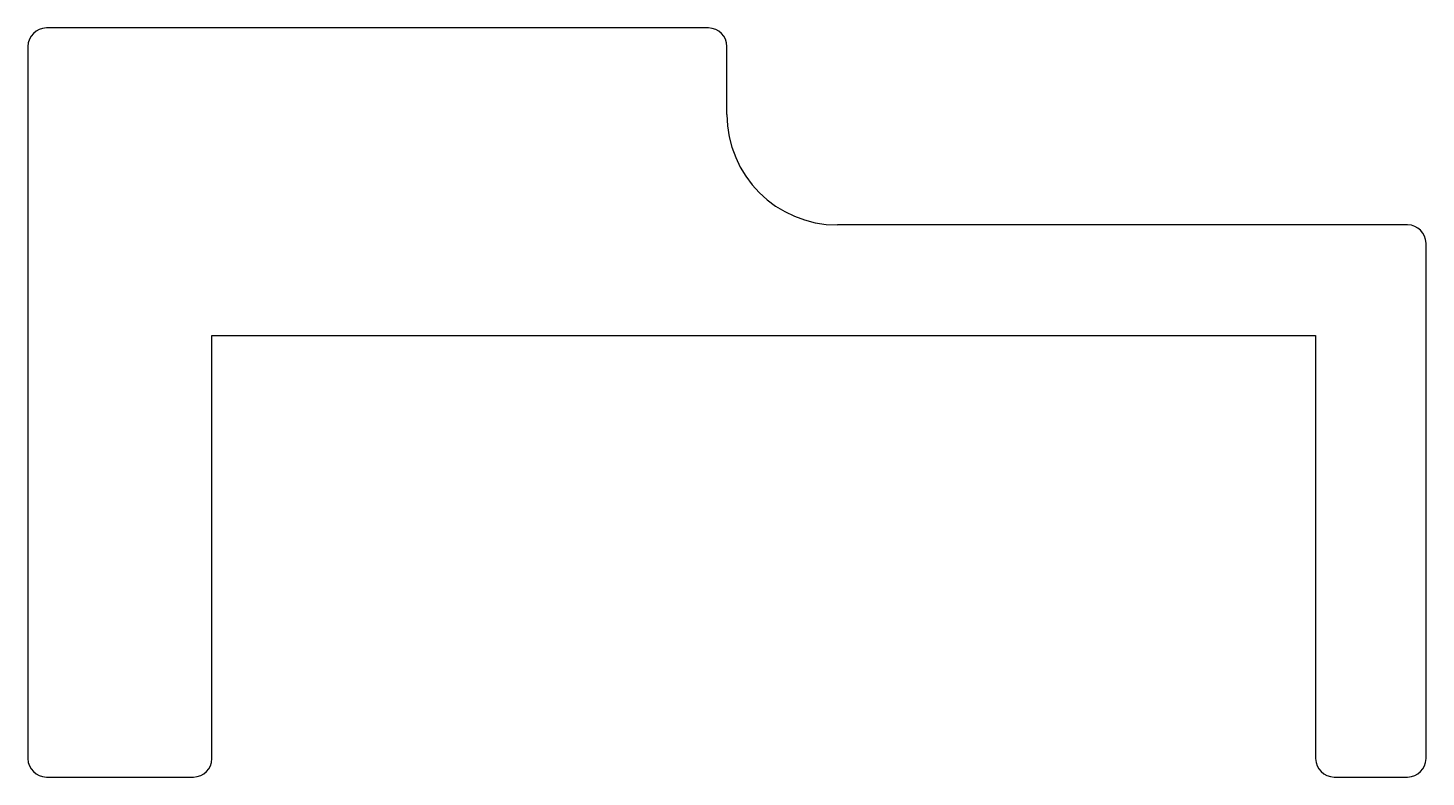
# Model space of a CAD drawing. Extents: x 1643.9 to 1681.9, y 2188.1 to 2208.4.
import ezdxf

# ---------------------------------------------------------------- set-up
doc = ezdxf.new("R2010")
doc.units = 0
doc.layers.get('0').update_dxf_attribs({"linetype": 'CONTINUOUS'})

msp = doc.modelspace()

# ---------------------------------------------------------------- linework, layer by layer
for p, q in [((1662.355, 2208.445), (1644.355, 2208.445)), ((1643.855, 2207.945), (1643.855, 2188.595)), ((1662.855, 2206.095), (1662.855, 2207.945)), ((1681.355, 2203.095), (1665.855, 2203.095)), ((1681.855, 2188.595), (1681.855, 2202.595)), ((1648.855, 2188.595), (1648.855, 2200.095)), ((1648.855, 2200.095), (1678.855, 2200.095)), ((1678.855, 2200.095), (1678.855, 2188.595)), ((1644.355, 2188.095), (1648.355, 2188.095)), ((1679.355, 2188.095), (1681.355, 2188.095))]:
    msp.add_line(p, q)
for centre, radius, start, end in [((1644.355, 2207.945), 0.5, 90, 180), ((1662.355, 2207.945), 0.5, 0, 90), ((1665.855, 2206.095), 3, 180, 270), ((1681.355, 2202.595), 0.5, 0, 90), ((1644.355, 2188.595), 0.5, 180, 270), ((1648.355, 2188.595), 0.5, 270, 0), ((1679.355, 2188.595), 0.5, 180, 270), ((1681.355, 2188.595), 0.5, 270, 0)]:
    msp.add_arc(centre, radius, start, end)

doc.saveas('drawing.dxf')
